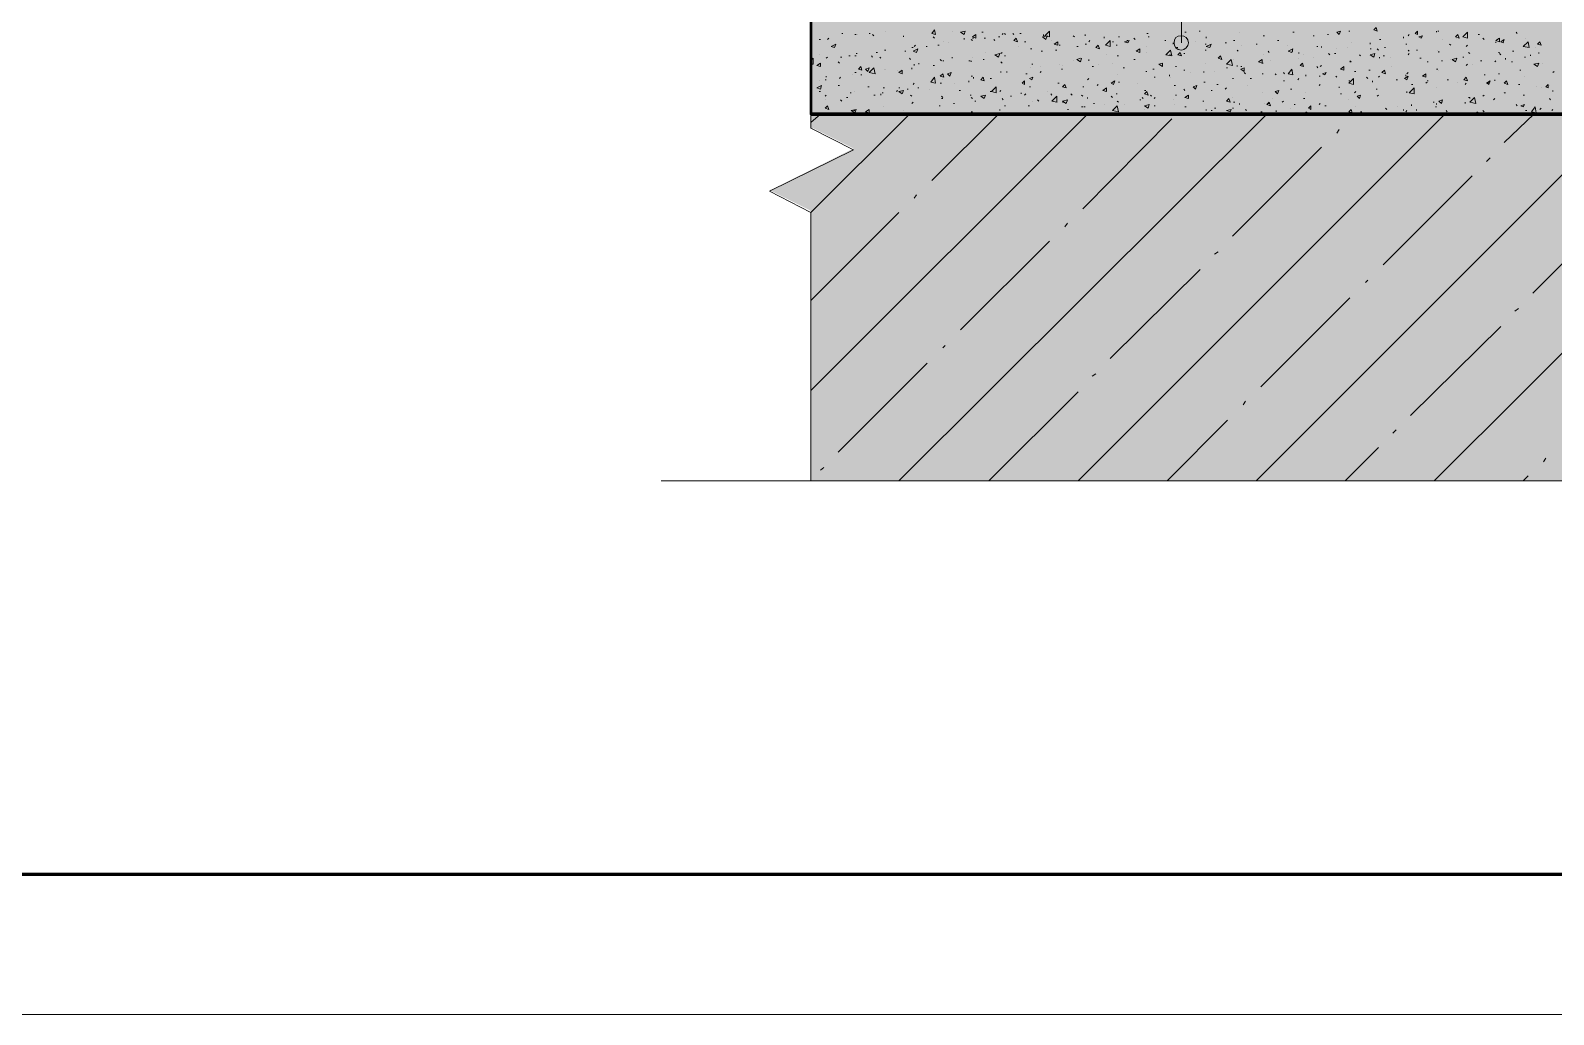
# Model space of a CAD drawing. Header units: millimetres. Extents: x -84737 to 172119, y -43083 to 59399.
# Drawn here: x -81133 to -75703, y -43083 to -39572 of the extents above; entities that cross this region are included whole.
import ezdxf

# ---------------------------------------------------------------- set-up
doc = ezdxf.new("R2010")
doc.units = ezdxf.units.MM
doc.layers.add('PDF _Геометрия', color=7, linetype='Continuous')
doc.layers.add('PDF _Сплошная заливка', color=7, linetype='Continuous', true_color=0xffffff)

msp = doc.modelspace()

# ---------------------------------------------------------------- hatches: boundary and pattern name
at = {"layer": 'PDF _Сплошная заливка', "transparency": 33554559}
for points in [[(-77876.4, -39506.1), (-78350.5, -39514.6), (-78350.5, -39870.1), (-75527.4, -39870.1), (-75527.4, -39468), (-75760.1, -39468), (-75997.2, -39472.3), (-76230, -39476.5), (-76467, -39480.7), (-76699.8, -39484.9), (-77173.8, -39493.4), (-77406.6, -39497.6), (-77643.6, -39501.9)], [(-72433.3, -41178), (-66634.7, -41178), (-66634.7, -39870.1), (-78350.5, -39870.1), (-78350.5, -39920.9), (-78342, -39920.9), (-78198.1, -39992.9), (-78485.9, -40136.8), (-78498.6, -40141), (-78354.7, -40212.9), (-78350.5, -40217.2), (-78350.5, -41178), (-72729.6, -41178), (-72729.6, -41186.4), (-72725.4, -41186.4), (-72725.4, -41194.9), (-72721.2, -41194.9), (-72721.2, -41203.4), (-72716.9, -41203.4), (-72716.9, -41211.8), (-72712.7, -41211.8), (-72712.7, -41220.3), (-72708.5, -41220.3), (-72708.5, -41228.8), (-72704.2, -41228.8), (-72704.2, -41237.2), (-72700, -41237.2), (-72700, -41245.7), (-72695.8, -41245.7), (-72695.8, -41254.2), (-72691.5, -41254.2), (-72691.5, -41262.6), (-72687.3, -41262.6), (-72687.3, -41271.1), (-72683.1, -41271.1), (-72683.1, -41279.6), (-72678.8, -41279.6), (-72678.8, -41288), (-72674.6, -41288), (-72674.6, -41296.5), (-72670.4, -41296.5), (-72670.4, -41305), (-72666.1, -41305), (-72666.1, -41313.4), (-72661.9, -41313.4), (-72661.9, -41321.9), (-72657.7, -41321.9), (-72653.4, -41326.1), (-72653.4, -41317.7), (-72509.5, -41029.8), (-72505.3, -41029.8), (-72501.1, -41034.1), (-72501.1, -41042.5), (-72496.8, -41042.5), (-72496.8, -41051), (-72492.6, -41051), (-72492.6, -41059.5), (-72488.4, -41059.5), (-72488.4, -41067.9), (-72484.1, -41067.9), (-72484.1, -41076.4), (-72479.9, -41076.4), (-72479.9, -41084.9), (-72475.7, -41084.9), (-72475.7, -41093.3), (-72471.4, -41093.3), (-72471.4, -41101.8), (-72467.2, -41101.8), (-72467.2, -41110.3), (-72463, -41110.3), (-72463, -41118.7), (-72458.7, -41118.7), (-72458.7, -41127.2), (-72454.5, -41127.2), (-72454.5, -41135.6), (-72450.3, -41135.6), (-72450.3, -41144.1), (-72446, -41144.1), (-72446, -41152.6), (-72441.8, -41152.6), (-72441.8, -41161), (-72437.6, -41161), (-72437.6, -41169.5), (-72433.3, -41169.5)]]:
    msp.add_hatch(color=256, dxfattribs=at).paths.add_polyline_path(points)

# ---------------------------------------------------------------- linework, layer by layer
at = {"layer": 'PDF _Геометрия', "lineweight": 20}
msp.add_lwpolyline([(-649, 16308.8), (-649, -43082.6), (-84737.4, -43082.6), (-84737.4, 16308.8)], close=True, dxfattribs=at)
at = {"layer": 'PDF _Геометрия', "lineweight": 60}
msp.add_lwpolyline([(-1148.4, 15809.3), (-1148.4, -42583.2), (-82743.9, -42583.2), (-82743.9, 15809.3)], close=True, dxfattribs=at)
at = {"layer": 'PDF _Геометрия', "lineweight": 9}
for points in [[(-77029.9, -39616.2), (-77029.9, -38266), (-77042.6, -38266), (-81042.4, -38266)], [(-78350.5, -41178), (-78350.5, -40221.4), (-78498.6, -40145.2), (-78198.1, -39997.1), (-78350.5, -39920.9), (-78350.5, -38964.3)], [(-78346.2, -39578.1), (-78346.2, -39578.1)], [(-78240.4, -39582.3), (-78236.2, -39582.3)], [(-78143.1, -39582.3), (-78138.8, -39582.3)], [(-78083.8, -39573.8), (-78083.8, -39573.8)], [(-77846.8, -39573.8), (-77846.8, -39573.8)], [(-77741, -39578.1), (-77736.8, -39578.1)], [(-77669, -39586.5), (-77664.8, -39582.3)], [(-77660.6, -39582.3), (-77656.3, -39586.5)], [(-77630.9, -39582.3), (-77626.7, -39586.5)], [(-77605.5, -39582.3), (-77601.3, -39582.3)], [(-77152.7, -39582.3), (-77148.4, -39582.3)], [(-77017.2, -39578.1), (-77013, -39578.1)], [(-76966.4, -39573.8), (-76962.2, -39573.8)], [(-76822.5, -39578.1), (-76822.5, -39578.1)], [(-76632.1, -39578.1), (-76627.8, -39578.1)], [(-76433.1, -39573.8), (-76428.9, -39573.8)], [(-76119.9, -39573.8), (-76119.9, -39578.1)], [(-76115.7, -39573.8), (-76111.4, -39573.8)], [(-75836.3, -39578.1), (-75832.1, -39582.3)], [(-78320.8, -39603.5), (-78316.6, -39603.5)], [(-78291.2, -39603.5), (-78287, -39599.2)], [(-78193.9, -39586.5), (-78189.6, -39586.5)], [(-78185.4, -39586.5), (-78185.4, -39586.5)], [(-78130.4, -39586.5), (-78126.2, -39590.8)], [(-78020.3, -39590.8), (-78020.3, -39595)], [(-77990.7, -39633.1), (-77986.5, -39633.1)], [(-77982.2, -39628.9), (-77978, -39624.6)], [(-77939.9, -39628.9), (-77935.7, -39628.9)], [(-77914.5, -39595), (-77910.3, -39599.2)], [(-77897.6, -39624.6), (-77893.4, -39624.6)], [(-77876.4, -39611.9), (-77876.4, -39611.9)], [(-77859.5, -39616.2), (-77859.5, -39616.2)], [(-77804.5, -39599.2), (-77804.5, -39603.5)], [(-77779.1, -39603.5), (-77774.8, -39607.7)], [(-77774.8, -39599.2), (-77770.6, -39599.2)], [(-77732.5, -39599.2), (-77728.3, -39599.2)], [(-77698.7, -39603.5), (-77694.4, -39607.7)], [(-77681.7, -39595), (-77677.5, -39595)], [(-77609.8, -39628.9), (-77609.8, -39628.9)], [(-77588.6, -39611.9), (-77584.4, -39611.9)], [(-77520.9, -39586.5), (-77520.9, -39590.8)], [(-77491.3, -39607.7), (-77491.3, -39607.7)], [(-77478.6, -39616.2), (-77478.6, -39616.2)], [(-77465.9, -39624.6), (-77461.6, -39624.6)], [(-77415.1, -39590.8), (-77410.8, -39595)], [(-77402.4, -39628.9), (-77398.1, -39628.9)], [(-77372.8, -39586.5), (-77372.8, -39590.8)], [(-77372.8, -39620.4), (-77368.5, -39620.4)], [(-77360.1, -39611.9), (-77355.8, -39607.7)], [(-77305, -39595), (-77305, -39599.2)], [(-77275.4, -39611.9), (-77271.2, -39611.9)], [(-77262.7, -39624.6), (-77258.5, -39624.6)], [(-77254.2, -39595), (-77250, -39595)], [(-77224.6, -39607.7), (-77220.4, -39607.7)], [(-77199.2, -39599.2), (-77195, -39603.5)], [(-77152.7, -39628.9), (-77152.7, -39628.9)], [(-77148.4, -39595), (-77144.2, -39595)], [(-77089.2, -39607.7), (-77084.9, -39607.7)], [(-77059.5, -39616.2), (-77059.5, -39620.4)], [(-77046.8, -39633.1), (-77046.8, -39633.1)], [(-77046.8, -39633.1), (-77042.6, -39633.1)], [(-76979.1, -39611.9), (-76979.1, -39611.9)], [(-76945.3, -39620.4), (-76941, -39620.4)], [(-76941, -39595), (-76941, -39599.2)], [(-76873.3, -39616.2), (-76869.1, -39616.2)], [(-76843.7, -39607.7), (-76839.4, -39607.7)], [(-76814.1, -39624.6), (-76814.1, -39624.6)], [(-76763.3, -39620.4), (-76763.3, -39620.4)], [(-76763.3, -39620.4), (-76759, -39620.4)], [(-76737.9, -39590.8), (-76733.6, -39590.8)], [(-76687.1, -39607.7), (-76682.8, -39607.7)], [(-76653.2, -39624.6), (-76653.2, -39624.6)], [(-76560.1, -39590.8), (-76555.9, -39590.8)], [(-76547.4, -39628.9), (-76543.2, -39628.9)], [(-76530.5, -39633.1), (-76530.5, -39628.9)], [(-76509.3, -39586.5), (-76505.1, -39586.5)], [(-76437.4, -39633.1), (-76437.4, -39633.1)], [(-76424.7, -39616.2), (-76424.7, -39616.2)], [(-76356.9, -39616.2), (-76356.9, -39620.4)], [(-76323.1, -39603.5), (-76318.8, -39603.5)], [(-76306.1, -39633.1), (-76301.9, -39633.1)], [(-76238.4, -39595), (-76238.4, -39599.2)], [(-76230, -39620.4), (-76225.7, -39620.4)], [(-76221.5, -39590.8), (-76217.3, -39586.5)], [(-76098.7, -39603.5), (-76098.7, -39603.5)], [(-76073.4, -39620.4), (-76069.1, -39624.6)], [(-76048, -39599.2), (-76048, -39599.2)], [(-76014.1, -39628.9), (-76009.9, -39624.6)], [(-75971.8, -39586.5), (-75967.5, -39586.5)], [(-75954.8, -39599.2), (-75950.6, -39603.5)], [(-75908.3, -39616.2), (-75908.3, -39611.9)], [(-75802.5, -39599.2), (-75802.5, -39599.2)], [(-75768.6, -39633.1), (-75768.6, -39633.1)], [(-78350.5, -39679.6), (-78342, -39671.2), (-78342, -39692.3), (-78350.5, -39692.3)], [(-78320.8, -39658.5), (-78320.8, -39658.5)], [(-78295.5, -39671.2), (-78291.2, -39666.9)], [(-78253.1, -39683.9), (-78248.9, -39688.1)], [(-78244.7, -39666.9), (-78240.4, -39666.9)], [(-78215, -39662.7), (-78210.8, -39662.7)], [(-78193.9, -39662.7), (-78189.6, -39662.7)], [(-78189.6, -39654.3), (-78185.4, -39654.3)], [(-78134.6, -39662.7), (-78130.4, -39666.9)], [(-78117.7, -39650), (-78113.5, -39650)], [(-78105, -39666.9), (-78100.8, -39671.2)], [(-78088.1, -39641.6), (-78083.8, -39641.6)], [(-78016.1, -39645.8), (-78011.9, -39645.8)], [(-77999.2, -39671.2), (-77994.9, -39675.4)], [(-77965.3, -39688.1), (-77965.3, -39692.3)], [(-77889.1, -39675.4), (-77884.9, -39679.6)], [(-77880.7, -39679.6), (-77876.4, -39679.6)], [(-77846.8, -39666.9), (-77846.8, -39671.2)], [(-77787.5, -39679.6), (-77783.3, -39679.6)], [(-77779.1, -39679.6), (-77779.1, -39683.9)], [(-77774.8, -39666.9), (-77774.8, -39666.9)], [(-77736.8, -39675.4), (-77732.5, -39675.4)], [(-77728.3, -39650), (-77728.3, -39650)], [(-77673.3, -39654.3), (-77669, -39650)], [(-77673.3, -39683.9), (-77669, -39688.1)], [(-77660.6, -39662.7), (-77656.3, -39662.7)], [(-77567.5, -39637.3), (-77563.2, -39637.3)], [(-77529.4, -39645.8), (-77525.1, -39645.8)], [(-77478.6, -39641.6), (-77474.3, -39641.6)], [(-77415.1, -39679.6), (-77415.1, -39679.6)], [(-77385.5, -39671.2), (-77389.7, -39683.9), (-77402.4, -39675.4), (-77389.7, -39671.2)], [(-77360.1, -39679.6), (-77360.1, -39675.4)], [(-77296.6, -39658.5), (-77296.6, -39658.5)], [(-77275.4, -39688.1), (-77275.4, -39688.1)], [(-77258.5, -39662.7), (-77254.2, -39662.7)], [(-77199.2, -39675.4), (-77195, -39675.4)], [(-77178.1, -39637.3), (-77178.1, -39641.6)], [(-77152.7, -39650), (-77152.7, -39650)], [(-77072.2, -39658.5), (-77068, -39658.5)], [(-77021.4, -39654.3), (-77017.2, -39654.3)], [(-76945.3, -39641.6), (-76941, -39641.6)], [(-76945.3, -39688.1), (-76945.3, -39688.1)], [(-76936.8, -39637.3), (-76936.8, -39637.3)], [(-76843.7, -39675.4), (-76843.7, -39675.4)], [(-76831, -39641.6), (-76826.8, -39645.8)], [(-76742.1, -39688.1), (-76737.9, -39688.1)], [(-76737.9, -39658.5), (-76737.9, -39658.5)], [(-76720.9, -39645.8), (-76716.7, -39650)], [(-76712.5, -39679.6), (-76712.5, -39679.6)], [(-76636.3, -39645.8), (-76632.1, -39645.8)], [(-76610.9, -39650), (-76610.9, -39654.3)], [(-76610.9, -39671.2), (-76610.9, -39671.2)], [(-76594, -39658.5), (-76594, -39658.5)], [(-76560.1, -39666.9), (-76560.1, -39666.9)], [(-76505.1, -39654.3), (-76500.8, -39658.5)], [(-76483.9, -39654.3), (-76479.7, -39654.3)], [(-76475.4, -39637.3), (-76475.4, -39637.3)], [(-76428.9, -39683.9), (-76424.7, -39683.9), (-76428.9, -39679.6)], [(-76395, -39658.5), (-76390.8, -39662.7)], [(-76356.9, -39637.3), (-76352.7, -39637.3)], [(-76331.5, -39637.3), (-76327.3, -39641.6)], [(-76323.1, -39671.2), (-76323.1, -39666.9)], [(-76310.4, -39662.7), (-76306.1, -39662.7)], [(-76285, -39666.9), (-76285, -39666.9)], [(-76221.5, -39641.6), (-76217.3, -39645.8)], [(-76221.5, -39658.5), (-76217.3, -39654.3)], [(-76191.9, -39641.6), (-76187.6, -39641.6)], [(-76179.2, -39671.2), (-76174.9, -39671.2)], [(-76153.8, -39683.9), (-76149.5, -39683.9)], [(-76115.7, -39641.6), (-76115.7, -39641.6)], [(-76111.4, -39645.8), (-76111.4, -39650)], [(-76103, -39679.6), (-76098.7, -39679.6)], [(-76069.1, -39675.4), (-76069.1, -39675.4)], [(-76026.8, -39666.9), (-76022.6, -39666.9)], [(-76005.6, -39650), (-76001.4, -39654.3)], [(-75963.3, -39679.6), (-75959.1, -39679.6)], [(-75912.5, -39683.9), (-75908.3, -39679.6)], [(-75899.8, -39650), (-75895.6, -39650)], [(-75895.6, -39654.3), (-75891.4, -39658.5)], [(-75874.4, -39671.2), (-75874.4, -39675.4)], [(-75853.3, -39683.9), (-75849, -39683.9)], [(-75849, -39645.8), (-75844.8, -39645.8)], [(-75806.7, -39666.9), (-75802.5, -39666.9)], [(-75785.5, -39658.5), (-75785.5, -39662.7)], [(-75755.9, -39650), (-75755.9, -39654.3)], [(-75743.2, -39688.1), (-75743.2, -39688.1)], [(-78295.5, -39738.9), (-78295.5, -39734.7)], [(-78248.9, -39743.1), (-78244.7, -39738.9)], [(-78202.3, -39730.4), (-78202.3, -39730.4)], [(-78193.9, -39722), (-78189.6, -39722)], [(-78172.7, -39730.4), (-78168.5, -39730.4)], [(-78088.1, -39709.3), (-78088.1, -39709.3)], [(-78083.8, -39709.3), (-78083.8, -39709.3)], [(-78041.5, -39713.5), (-78041.5, -39713.5)], [(-77990.7, -39709.3), (-77990.7, -39705)], [(-77982.2, -39696.6), (-77982.2, -39692.3)], [(-77914.5, -39696.6), (-77910.3, -39696.6)], [(-77779.1, -39734.7), (-77774.8, -39734.7)], [(-77770.6, -39738.9), (-77770.6, -39743.1)], [(-77711.4, -39743.1), (-77707.1, -39743.1)], [(-77673.3, -39722), (-77673.3, -39717.7)], [(-77652.1, -39717.7), (-77652.1, -39722)], [(-77584.4, -39726.2), (-77580.1, -39726.2)], [(-77567.5, -39705), (-77567.5, -39705)], [(-77563.2, -39692.3), (-77559, -39692.3)], [(-77533.6, -39700.8), (-77533.6, -39700.8)], [(-77533.6, -39722), (-77529.4, -39717.7)], [(-77465.9, -39692.3), (-77465.9, -39692.3)], [(-77457.4, -39709.3), (-77453.2, -39709.3)], [(-77453.2, -39696.6), (-77453.2, -39696.6)], [(-77364.3, -39747.4), (-77360.1, -39743.1)], [(-77347.4, -39700.8), (-77343.1, -39700.8)], [(-77326.2, -39692.3), (-77326.2, -39692.3)], [(-77258.5, -39730.4), (-77258.5, -39730.4)], [(-77237.3, -39705), (-77233.1, -39705)], [(-77156.9, -39717.7), (-77152.7, -39717.7)], [(-77131.5, -39709.3), (-77127.3, -39709.3)], [(-77127.3, -39738.9), (-77123, -39738.9)], [(-77072.2, -39734.7), (-77072.2, -39730.4)], [(-77068, -39738.9), (-77068, -39738.9)], [(-77051.1, -39700.8), (-77046.8, -39700.8)], [(-77021.4, -39713.5), (-77017.2, -39713.5)], [(-76996.1, -39722), (-76996.1, -39722)], [(-76949.5, -39717.7), (-76949.5, -39722)], [(-76911.4, -39717.7), (-76911.4, -39717.7)], [(-76869.1, -39705), (-76864.8, -39705)], [(-76847.9, -39743.1), (-76843.7, -39743.1)], [(-76831, -39696.6), (-76831, -39700.8)], [(-76818.3, -39700.8), (-76814.1, -39700.8)], [(-76805.6, -39722), (-76801.4, -39726.2)], [(-76784.4, -39743.1), (-76780.2, -39743.1)], [(-76742.1, -39726.2), (-76737.9, -39726.2)], [(-76695.5, -39726.2), (-76691.3, -39730.4)], [(-76665.9, -39722), (-76661.7, -39726.2)], [(-76636.3, -39713.5), (-76636.3, -39713.5)], [(-76615.1, -39747.4), (-76610.9, -39743.1)], [(-76585.5, -39730.4), (-76585.5, -39734.7)], [(-76547.4, -39700.8), (-76543.2, -39705)], [(-76538.9, -39734.7), (-76534.7, -39734.7)], [(-76534.7, -39700.8), (-76530.5, -39696.6)], [(-76479.7, -39734.7), (-76475.4, -39738.9)], [(-76412, -39717.7), (-76407.7, -39717.7)], [(-76369.6, -39738.9), (-76365.4, -39743.1)], [(-76361.2, -39713.5), (-76356.9, -39713.5)], [(-76327.3, -39738.9), (-76323.1, -39734.7)], [(-76280.8, -39700.8), (-76280.8, -39700.8)], [(-76230, -39730.4), (-76230, -39734.7)], [(-76225.7, -39726.2), (-76221.5, -39722)], [(-76119.9, -39709.3), (-76115.7, -39709.3)], [(-76111.4, -39713.5), (-76111.4, -39713.5)], [(-76014.1, -39696.6), (-76009.9, -39692.3)], [(-75992.9, -39692.3), (-75992.9, -39692.3)], [(-75950.6, -39730.4), (-75946.4, -39730.4)], [(-75899.8, -39726.2), (-75895.6, -39726.2)], [(-75823.6, -39713.5), (-75819.4, -39713.5)], [(-75806.7, -39734.7), (-75806.7, -39734.7)], [(-75705.1, -39722), (-75700.9, -39717.7)], [(-78320.8, -39751.6), (-78320.8, -39751.6)], [(-78320.8, -39789.7), (-78316.6, -39789.7)], [(-78299.7, -39747.4), (-78295.5, -39747.4)], [(-78253.1, -39768.5), (-78248.9, -39768.5)], [(-78210.8, -39793.9), (-78206.6, -39793.9)], [(-78193.9, -39789.7), (-78193.9, -39789.7)], [(-78147.3, -39772.8), (-78143.1, -39772.8)], [(-78100.8, -39798.2), (-78100.8, -39802.4)], [(-78096.5, -39793.9), (-78092.3, -39793.9)], [(-78092.3, -39777), (-78088.1, -39777)], [(-78045.7, -39789.7), (-78041.5, -39785.5)], [(-78037.3, -39777), (-78033, -39777)], [(-78007.6, -39781.2), (-78003.4, -39781.2)], [(-77986.5, -39764.3), (-77982.2, -39760.1)], [(-77969.5, -39777), (-77965.3, -39777)], [(-77927.2, -39781.2), (-77927.2, -39781.2)], [(-77889.1, -39760.1), (-77884.9, -39760.1)], [(-77880.7, -39747.4), (-77880.7, -39747.4)], [(-77838.3, -39760.1), (-77838.3, -39760.1)], [(-77821.4, -39785.5), (-77817.2, -39785.5)], [(-77787.5, -39755.8), (-77787.5, -39751.6)], [(-77711.4, -39789.7), (-77707.1, -39789.7)], [(-77677.5, -39789.7), (-77673.3, -39785.5)], [(-77601.3, -39793.9), (-77601.3, -39798.2)], [(-77588.6, -39802.4), (-77584.4, -39798.2)], [(-77571.7, -39772.8), (-77567.5, -39772.8)], [(-77508.2, -39789.7), (-77508.2, -39789.7)], [(-77495.5, -39798.2), (-77491.3, -39802.4)], [(-77470.1, -39760.1), (-77465.9, -39760.1)], [(-77423.5, -39798.2), (-77419.3, -39802.4)], [(-77381.2, -39772.8), (-77377, -39772.8)], [(-77330.4, -39768.5), (-77326.2, -39764.3)], [(-77305, -39781.2), (-77305, -39781.2)], [(-77262.7, -39798.2), (-77258.5, -39798.2)], [(-77254.2, -39755.8), (-77250, -39755.8)], [(-77186.5, -39760.1), (-77186.5, -39760.1)], [(-77161.1, -39785.5), (-77156.9, -39785.5)], [(-77055.3, -39768.5), (-77051.1, -39768.5)], [(-77021.4, -39781.2), (-77017.2, -39785.5)], [(-76949.5, -39755.8), (-76945.3, -39755.8)], [(-76924.1, -39785.5), (-76919.9, -39785.5)], [(-76902.9, -39764.3), (-76898.7, -39764.3)], [(-76873.3, -39781.2), (-76869.1, -39777)], [(-76792.9, -39768.5), (-76792.9, -39768.5)], [(-76742.1, -39793.9), (-76742.1, -39793.9)], [(-76665.9, -39751.6), (-76661.7, -39751.6)], [(-76640.5, -39781.2), (-76636.3, -39781.2)], [(-76585.5, -39793.9), (-76585.5, -39793.9)], [(-76538.9, -39768.5), (-76534.7, -39764.3)], [(-76467, -39772.8), (-76467, -39777)], [(-76462.8, -39798.2), (-76458.5, -39798.2)], [(-76433.1, -39751.6), (-76428.9, -39751.6)], [(-76412, -39793.9), (-76407.7, -39789.7)], [(-76348.5, -39751.6), (-76348.5, -39755.8)], [(-76335.8, -39781.2), (-76331.5, -39781.2)], [(-76263.8, -39747.4), (-76259.6, -39747.4)], [(-76225.7, -39793.9), (-76225.7, -39789.7)], [(-76208.8, -39764.3), (-76204.6, -39764.3)], [(-76158, -39760.1), (-76153.8, -39755.8)], [(-76153.8, -39751.6), (-76149.5, -39751.6)], [(-76119.9, -39777), (-76119.9, -39777)], [(-76081.8, -39747.4), (-76077.6, -39747.4)], [(-76043.7, -39755.8), (-76043.7, -39755.8)], [(-76018.3, -39764.3), (-76014.1, -39760.1)], [(-75937.9, -39760.1), (-75933.7, -39760.1)], [(-75912.5, -39751.6), (-75912.5, -39747.4)], [(-75882.9, -39793.9), (-75882.9, -39793.9)], [(-75878.7, -39793.9), (-75874.4, -39793.9)], [(-75827.9, -39764.3), (-75823.6, -39764.3)], [(-75764.4, -39772.8), (-75764.4, -39772.8)], [(-75747.4, -39777), (-75747.4, -39777)], [(-75717.8, -39768.5), (-75717.8, -39768.5)], [(-75705.1, -39789.7), (-75705.1, -39785.5)], [(-78299.7, -39806.6), (-78295.5, -39802.4)], [(-78299.7, -39819.3), (-78299.7, -39819.3)], [(-78244.7, -39819.3), (-78240.4, -39823.6)], [(-78223.5, -39810.9), (-78219.3, -39810.9)], [(-78126.2, -39802.4), (-78121.9, -39802.4)], [(-78092.3, -39844.7), (-78092.3, -39844.7)], [(-77994.9, -39802.4), (-77990.7, -39806.6)], [(-77990.7, -39832), (-77986.5, -39827.8)], [(-77893.4, -39840.5), (-77889.1, -39840.5)], [(-77884.9, -39806.6), (-77880.7, -39810.9)], [(-77884.9, -39815.1), (-77880.7, -39815.1)], [(-77842.6, -39832), (-77838.3, -39832)], [(-77783.3, -39802.4), (-77779.1, -39802.4)], [(-77779.1, -39810.9), (-77774.8, -39815.1)], [(-77766.4, -39823.6), (-77762.1, -39823.6)], [(-77677.5, -39857.4), (-77677.5, -39853.2)], [(-77669, -39815.1), (-77664.8, -39819.3)], [(-77660.6, -39840.5), (-77656.3, -39840.5)], [(-77639.4, -39806.6), (-77635.2, -39806.6)], [(-77575.9, -39840.5), (-77571.7, -39840.5)], [(-77559, -39823.6), (-77559, -39823.6)], [(-77542.1, -39819.3), (-77537.8, -39823.6)], [(-77470.1, -39827.8), (-77470.1, -39827.8)], [(-77453.2, -39827.8), (-77448.9, -39827.8)], [(-77436.2, -39853.2), (-77432, -39853.2)], [(-77385.5, -39802.4), (-77381.2, -39806.6)], [(-77385.5, -39844.7), (-77381.2, -39844.7)], [(-77377, -39844.7), (-77372.8, -39844.7)], [(-77364.3, -39815.1), (-77364.3, -39810.9)], [(-77343.1, -39832), (-77338.9, -39832)], [(-77305, -39836.3), (-77305, -39836.3)], [(-77279.6, -39806.6), (-77275.4, -39810.9)], [(-77258.5, -39823.6), (-77254.2, -39827.8)], [(-77233.1, -39836.3), (-77233.1, -39836.3)], [(-77178.1, -39819.3), (-77173.8, -39819.3)], [(-77169.6, -39810.9), (-77165.4, -39815.1)], [(-77161.1, -39853.2), (-77161.1, -39853.2)], [(-77140, -39802.4), (-77135.7, -39806.6)], [(-77127.3, -39815.1), (-77123, -39810.9)], [(-77127.3, -39840.5), (-77123, -39840.5)], [(-77059.5, -39819.3), (-77059.5, -39819.3)], [(-77055.3, -39836.3), (-77055.3, -39836.3)], [(-77051.1, -39802.4), (-77046.8, -39802.4)], [(-77017.2, -39844.7), (-77013, -39844.7)], [(-76941, -39853.2), (-76941, -39857.4)], [(-76911.4, -39848.9), (-76907.2, -39848.9)], [(-76847.9, -39810.9), (-76847.9, -39810.9)], [(-76847.9, -39848.9), (-76843.7, -39848.9)], [(-76843.7, -39827.8), (-76839.4, -39827.8)], [(-76822.5, -39832), (-76822.5, -39836.3)], [(-76801.4, -39853.2), (-76797.1, -39857.4)], [(-76733.6, -39832), (-76733.6, -39832)], [(-76720.9, -39832), (-76716.7, -39832)], [(-76704, -39815.1), (-76704, -39815.1)], [(-76670.1, -39827.8), (-76665.9, -39823.6)], [(-76640.5, -39848.9), (-76640.5, -39848.9)], [(-76627.8, -39836.3), (-76623.6, -39836.3)], [(-76594, -39815.1), (-76589.7, -39815.1)], [(-76538.9, -39836.3), (-76534.7, -39832)], [(-76517.8, -39840.5), (-76513.5, -39840.5)], [(-76433.1, -39819.3), (-76433.1, -39819.3)], [(-76407.7, -39844.7), (-76407.7, -39844.7)], [(-76331.5, -39806.6), (-76327.3, -39802.4)], [(-76301.9, -39848.9), (-76297.7, -39853.2)], [(-76259.6, -39844.7), (-76259.6, -39844.7)], [(-76238.4, -39853.2), (-76238.4, -39857.4)], [(-76208.8, -39840.5), (-76208.8, -39836.3)], [(-76191.9, -39853.2), (-76191.9, -39857.4)], [(-76132.6, -39827.8), (-76128.4, -39827.8)], [(-76124.1, -39844.7), (-76119.9, -39844.7)], [(-76119.9, -39832), (-76119.9, -39836.3)], [(-76018.3, -39832), (-76018.3, -39827.8)], [(-76005.6, -39810.9), (-76001.4, -39810.9), (-76001.4, -39815.1)], [(-75954.8, -39806.6), (-75950.6, -39802.4)], [(-75916.7, -39819.3), (-75912.5, -39815.1)], [(-75836.3, -39836.3), (-75832.1, -39840.5)], [(-75810.9, -39802.4), (-75806.7, -39802.4)], [(-75751.7, -39853.2), (-75747.4, -39848.9)], [(-75717.8, -39815.1), (-75713.6, -39819.3)], [(-75709.4, -39857.4), (-75705.1, -39853.2)], [(-78350.5, -40221.4), (-77999.2, -39870.1), (-77999.2, -39865.9), (-78003.4, -39870.1)], [(-78350.5, -39899.7), (-78316.6, -39870.1)], [(-78350.5, -40856.3), (-77364.3, -39870.1)], [(-78198.1, -39857.4), (-78193.9, -39857.4)], [(-78100.8, -39865.9), (-78096.5, -39865.9)], [(-78037.3, -41178), (-76725.2, -39870.1)], [(-78020.3, -39857.4), (-78020.3, -39857.4)], [(-77918.8, -40107.1), (-77681.7, -39870.1)], [(-77906.1, -39870.1), (-77901.8, -39865.9), (-77901.8, -39870.1)], [(-77783.3, -39870.1), (-77783.3, -39870.1)], [(-77779.1, -39861.6), (-77774.8, -39861.6)], [(-77495.5, -39865.9), (-77491.3, -39865.9)], [(-77398.1, -41178), (-76090.3, -39870.1)], [(-77381.2, -40208.7), (-77063.8, -39887)], [(-77262.7, -39865.9), (-77262.7, -39865.9)], [(-76974.9, -39865.9), (-76970.7, -39865.9)], [(-76924.1, -39857.4), (-76919.9, -39857.4)], [(-76763.3, -41178), (-75455.4, -39870.1)], [(-76746.3, -39861.6), (-76742.1, -39861.6)], [(-76691.3, -39857.4), (-76691.3, -39861.6)], [(-76585.5, -39861.6), (-76581.3, -39865.9)], [(-76568.6, -39870.1), (-76560.1, -39865.9), (-76560.1, -39870.1)], [(-76475.4, -39865.9), (-76471.2, -39870.1)], [(-76412, -39874.3), (-76407.7, -39870.1)], [(-76390.8, -39861.6), (-76386.6, -39861.6)], [(-76280.8, -39870.1), (-76276.5, -39865.9), (-76276.5, -39870.1)], [(-76230, -39861.6), (-76225.7, -39857.4)], [(-76128.4, -41178), (-74816.3, -39870.1)], [(-76086.1, -39857.4), (-76081.8, -39861.6)], [(-75976, -39861.6), (-75971.8, -39865.9)], [(-75954.8, -39857.4), (-75950.6, -39861.6)], [(-75878.7, -39971.7), (-75772.8, -39870.1)], [(-75866, -39865.9), (-75866, -39870.1)], [(-75810.9, -39870.1), (-75810.9, -39870.1)], [(-75802.5, -39857.4), (-75798.2, -39857.4)], [(-76475.4, -39937.8), (-76467, -39925.1)], [(-76847.9, -40306.1), (-76530.5, -39988.6)], [(-75942.1, -40039.4), (-75929.4, -40026.7)], [(-76310.4, -40407.6), (-75992.9, -40090.2)], [(-77982.2, -40170.6), (-77973.8, -40157.9)], [(-78350.5, -40534.6), (-78037.3, -40221.4)], [(-75777.1, -40509.2), (-75459.6, -40191.8)], [(-77444.7, -40272.2), (-77436.2, -40259.5)], [(-77817.2, -40640.4), (-77499.7, -40323)], [(-76911.4, -40369.6), (-76898.7, -40361.1)], [(-77283.9, -40742), (-76962.2, -40424.6)], [(-76373.9, -40471.1), (-76365.4, -40462.7)], [(-76746.3, -40843.6), (-76428.9, -40526.2)], [(-75840.6, -40572.7), (-75827.9, -40564.3)], [(-76213, -40945.2), (-75891.4, -40627.7)], [(-77880.7, -40703.9), (-77872.2, -40695.5)], [(-78253.1, -41076.4), (-77935.7, -40759)], [(-77347.4, -40805.5), (-77334.7, -40797)], [(-77715.6, -41178), (-77398.1, -40860.5)], [(-76809.8, -40907.1), (-76801.4, -40894.4)], [(-77080.7, -41178), (-76864.8, -40962.1)], [(-66283.4, -41178), (-72433.3, -41178), (-72509.5, -41029.8), (-72657.7, -41330.3), (-72733.9, -41178), (-78883.8, -41178)], [(-76276.5, -41008.7), (-76263.8, -40996)], [(-76445.8, -41178), (-76327.3, -41059.5)], [(-75739, -41110.3), (-75730.5, -41097.6)], [(-78316.6, -41139.9), (-78303.9, -41131.4)], [(-75810.9, -41178), (-75794, -41161)]]:
    msp.add_lwpolyline(points, dxfattribs=at)
at = {"layer": 'PDF _Геометрия', "lineweight": 50}
msp.add_lwpolyline([(-75527.4, -39468), (-78350.5, -39518.8), (-78350.5, -39870.1), (-75527.4, -39870.1)], close=True, dxfattribs=at)
at = {"layer": 'PDF _Геометрия', "lineweight": 9}
for points in [[(-77910.3, -39569.6), (-77906.1, -39586.5), (-77918.8, -39582.3)], [(-77800.2, -39573.8), (-77804.5, -39586.5), (-77817.2, -39578.1)], [(-77499.7, -39595), (-77516.7, -39590.8), (-77499.7, -39573.8)], [(-76462.8, -39573.8), (-76467, -39586.5), (-76475.4, -39578.1)], [(-76335.8, -39561.1), (-76331.5, -39573.8), (-76344.2, -39569.6)], [(-76187.6, -39573.8), (-76187.6, -39586.5), (-76196.1, -39582.3)], [(-76009.9, -39599.2), (-76026.8, -39595), (-76009.9, -39578.1)], [(-78261.6, -39620.4), (-78265.8, -39633.1), (-78278.5, -39628.9)], [(-77762.1, -39586.5), (-77762.1, -39599.2), (-77774.8, -39595)], [(-77618.2, -39599.2), (-77614, -39611.9), (-77626.7, -39607.7)], [(-77508.2, -39590.8), (-77512.4, -39603.5), (-77525.1, -39595)], [(-77470.1, -39611.9), (-77470.1, -39624.6), (-77482.8, -39620.4)], [(-77326.2, -39624.6), (-77322, -39637.3), (-77334.7, -39633.1)], [(-77283.9, -39628.9), (-77300.8, -39624.6), (-77283.9, -39607.7)], [(-77216.1, -39607.7), (-77220.4, -39616.2), (-77233.1, -39611.9)], [(-76924.1, -39620.4), (-76928.3, -39633.1), (-76941, -39628.9)], [(-76170.7, -39590.8), (-76174.9, -39599.2), (-76183.4, -39595)], [(-76043.7, -39586.5), (-76039.5, -39599.2), (-76052.2, -39595)], [(-75895.6, -39599.2), (-75895.6, -39611.9), (-75908.3, -39607.7)], [(-75878.7, -39603.5), (-75882.9, -39616.2), (-75891.4, -39611.9)], [(-75789.8, -39633.1), (-75810.9, -39628.9), (-75794, -39611.9)], [(-75751.7, -39611.9), (-75747.4, -39624.6), (-75760.1, -39620.4)], [(-78316.6, -39688.1), (-78316.6, -39700.8), (-78329.3, -39696.6)], [(-77969.5, -39637.3), (-77973.8, -39650), (-77986.5, -39645.8)], [(-77677.5, -39654.3), (-77681.7, -39666.9), (-77694.4, -39658.5)], [(-77178.1, -39637.3), (-77178.1, -39650), (-77190.8, -39645.8)], [(-77097.6, -39688.1), (-77097.6, -39700.8), (-77110.3, -39692.3)], [(-77063.8, -39662.7), (-77084.9, -39658.5), (-77068, -39641.6)], [(-77034.1, -39650), (-77029.9, -39662.7), (-77042.6, -39658.5)], [(-76890.2, -39662.7), (-76886, -39675.4), (-76898.7, -39671.2)], [(-76847.9, -39696.6), (-76869.1, -39692.3), (-76852.1, -39675.4)], [(-76742.1, -39675.4), (-76742.1, -39688.1), (-76754.8, -39683.9)], [(-76632.1, -39637.3), (-76636.3, -39650), (-76649, -39645.8)], [(-76598.2, -39688.1), (-76594, -39700.8), (-76606.7, -39696.6)], [(-76340, -39654.3), (-76344.2, -39666.9), (-76356.9, -39658.5)], [(-76048, -39671.2), (-76052.2, -39683.9), (-76064.9, -39675.4)], [(-75755.9, -39688.1), (-75760.1, -39700.8), (-75772.8, -39692.3)], [(-78172.7, -39700.8), (-78168.5, -39713.5), (-78181.2, -39709.3)], [(-78143.1, -39705), (-78147.3, -39717.7), (-78155.8, -39709.3)], [(-78121.9, -39726.2), (-78143.1, -39722), (-78126.2, -39705)], [(-78024.6, -39713.5), (-78024.6, -39726.2), (-78037.3, -39722)], [(-77906.1, -39760.1), (-77923, -39755.8), (-77910.3, -39738.9)], [(-77880.7, -39726.2), (-77876.4, -39738.9), (-77889.1, -39734.7)], [(-77851, -39722), (-77855.3, -39734.7), (-77863.7, -39726.2)], [(-77736.8, -39738.9), (-77732.5, -39751.6), (-77745.2, -39747.4)], [(-77559, -39738.9), (-77563.2, -39747.4), (-77571.7, -39743.1)], [(-76805.6, -39705), (-76805.6, -39717.7), (-76818.3, -39709.3)], [(-76632.1, -39730.4), (-76649, -39726.2), (-76636.3, -39709.3)], [(-76513.5, -39722), (-76517.8, -39730.4), (-76526.2, -39726.2)], [(-76450.1, -39700.8), (-76450.1, -39713.5), (-76462.8, -39709.3)], [(-76416.2, -39764.3), (-76433.1, -39760.1), (-76416.2, -39743.1)], [(-76306.1, -39713.5), (-76301.9, -39726.2), (-76314.6, -39722)], [(-76221.5, -39734.7), (-76225.7, -39747.4), (-76234.2, -39743.1)], [(-76158, -39726.2), (-76158, -39738.9), (-76170.7, -39734.7)], [(-76014.1, -39738.9), (-76009.9, -39751.6), (-76022.6, -39747.4)], [(-78312.4, -39768.5), (-78316.6, -39781.2), (-78329.3, -39777)], [(-78020.3, -39785.5), (-78024.6, -39798.2), (-78037.3, -39789.7)], [(-77690.2, -39793.9), (-77707.1, -39789.7), (-77690.2, -39772.8)], [(-77588.6, -39751.6), (-77588.6, -39764.3), (-77597.1, -39760.1)], [(-77444.7, -39764.3), (-77440.5, -39777), (-77453.2, -39772.8)], [(-77296.6, -39777), (-77296.6, -39789.7), (-77309.3, -39785.5)], [(-77266.9, -39751.6), (-77271.2, -39764.3), (-77279.6, -39760.1)], [(-77152.7, -39789.7), (-77148.4, -39802.4), (-77161.1, -39798.2)], [(-76974.9, -39768.5), (-76979.1, -39781.2), (-76987.6, -39772.8)], [(-76682.8, -39785.5), (-76687.1, -39798.2), (-76695.5, -39789.7)], [(-76200.3, -39798.2), (-76217.3, -39793.9), (-76200.3, -39777)], [(-75929.4, -39751.6), (-75933.7, -39764.3), (-75942.1, -39760.1)], [(-75870.2, -39751.6), (-75866, -39764.3), (-75878.7, -39760.1)], [(-75722.1, -39764.3), (-75722.1, -39777), (-75730.5, -39772.8)], [(-78291.2, -39840.5), (-78287, -39853.2), (-78299.7, -39848.9)], [(-78189.6, -39853.2), (-78193.9, -39865.9), (-78206.6, -39857.4)], [(-78143.1, -39853.2), (-78143.1, -39865.9), (-78155.8, -39861.6)], [(-77728.3, -39802.4), (-77732.5, -39815.1), (-77745.2, -39806.6)], [(-77474.3, -39827.8), (-77491.3, -39823.6), (-77474.3, -39806.6)], [(-77436.2, -39819.3), (-77440.5, -39832), (-77453.2, -39823.6)], [(-77254.2, -39861.6), (-77275.4, -39857.4), (-77258.5, -39840.5)], [(-77144.2, -39836.3), (-77148.4, -39848.9), (-77161.1, -39840.5)], [(-77004.5, -39802.4), (-77004.5, -39815.1), (-77017.2, -39810.9)], [(-76949.5, -39823.6), (-76953.7, -39823.6)], [(-76860.6, -39815.1), (-76856.4, -39827.8), (-76869.1, -39823.6)], [(-76852.1, -39853.2), (-76856.4, -39861.6), (-76869.1, -39857.4)], [(-76716.7, -39827.8), (-76712.5, -39840.5), (-76725.2, -39836.3)], [(-76568.6, -39840.5), (-76568.6, -39853.2), (-76577, -39848.9)], [(-76424.7, -39853.2), (-76420.4, -39865.9), (-76433.1, -39861.6)], [(-76390.8, -39802.4), (-76395, -39815.1), (-76403.5, -39806.6)], [(-76098.7, -39819.3), (-76103, -39832), (-76111.4, -39823.6)], [(-75980.2, -39832), (-76001.4, -39827.8), (-75984.5, -39810.9)], [(-75806.7, -39836.3), (-75810.9, -39844.7), (-75819.4, -39840.5)], [(-75764.4, -39865.9), (-75781.3, -39861.6), (-75768.6, -39844.7)]]:
    msp.add_lwpolyline(points, close=True, dxfattribs=at)
at = {"layer": 'PDF _Геометрия', "lineweight": 70}
msp.add_lwpolyline([(-66634.7, -39870.1), (-78350.5, -39870.1)], dxfattribs=at)
at = {"layer": 'PDF _Геометрия', "lineweight": 9}
for points in [[(-77055.3, -39616.2), (-77055.3, -39599.2), (-77046.8, -39590.8), (-77029.9, -39590.8)], [(-77055.3, -39616.2), (-77055.3, -39599.2), (-77046.8, -39590.8), (-77029.9, -39590.8)], [(-77029.9, -39641.6), (-77046.8, -39641.6), (-77055.3, -39628.9), (-77055.3, -39616.2)], [(-77029.9, -39641.6), (-77046.8, -39641.6), (-77055.3, -39628.9), (-77055.3, -39616.2)], [(-77029.9, -39590.8), (-77017.2, -39590.8), (-77004.5, -39599.2), (-77004.5, -39616.2)], [(-77029.9, -39590.8), (-77017.2, -39590.8), (-77004.5, -39599.2), (-77004.5, -39616.2)], [(-77004.5, -39616.2), (-77004.5, -39628.9), (-77017.2, -39641.6), (-77029.9, -39641.6)], [(-77004.5, -39616.2), (-77004.5, -39628.9), (-77017.2, -39641.6), (-77029.9, -39641.6)]]:
    msp.add_open_spline(points, degree=3, dxfattribs=at)

doc.saveas('drawing.dxf')
